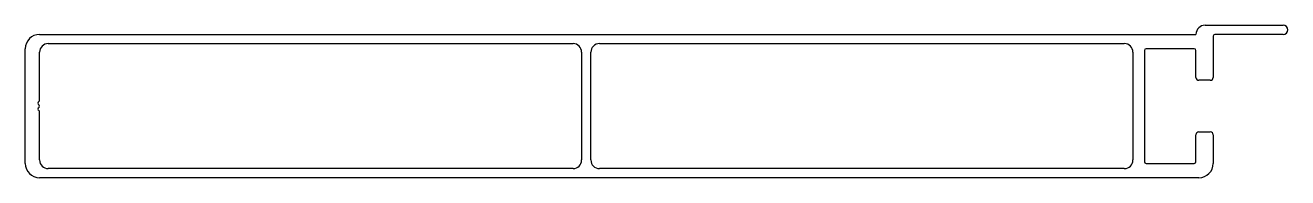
# Model space of a CAD drawing. Extents: x 4 to 225, y 4 to 31.
import ezdxf

# ---------------------------------------------------------------- set-up
doc = ezdxf.new("R2010")
doc.units = 0
doc.layers.get('0').update_dxf_attribs({"linetype": 'CONTINUOUS'})

msp = doc.modelspace()

# ---------------------------------------------------------------- linework, layer by layer
for p, q in [((6.97, 29.16), (208.67, 29.16)), ((210.27, 30.76), (223.87, 30.76)), ((211.67, 28.86), (211.67, 21.66)), ((223.87, 29.16), (211.97, 29.16)), ((4.47, 6.66), (4.47, 26.66)), ((8.47, 27.56), (100.02, 27.56)), ((104.62, 27.56), (196.17, 27.56)), ((208.37, 26.66), (199.97, 26.66)), ((6.97, 17.68), (6.97, 26.06)), ((101.52, 26.06), (101.52, 7.26)), ((103.12, 7.26), (103.12, 26.06)), ((197.67, 26.06), (197.67, 7.26)), ((199.67, 26.36), (199.67, 6.96)), ((208.67, 21.66), (208.67, 26.36)), ((211.17, 21.16), (209.17, 21.16)), ((6.74, 17.35), (6.9, 17.5)), ((6.9, 16.84), (6.74, 17)), ((6.74, 16.33), (6.9, 16.49)), ((6.9, 15.82), (6.74, 15.98)), ((6.97, 7.26), (6.97, 15.64)), ((208.67, 6.96), (208.67, 11.66)), ((209.17, 12.16), (211.17, 12.16)), ((211.67, 11.66), (211.67, 6.66)), ((199.97, 6.66), (208.37, 6.66)), ((100.02, 5.76), (8.47, 5.76)), ((196.17, 5.76), (104.62, 5.76)), ((209.17, 4.16), (6.97, 4.16))]:
    msp.add_line(p, q)
for centre, radius, start, end in [((6.97, 26.66), 2.5, 90, 180), ((210.27, 29.16), 1.6, 90, 180), ((211.97, 28.86), 0.3, 90, 180), ((223.87, 29.96), 0.8, 270, 90), ((8.47, 26.06), 1.5, 90, 180), ((100.02, 26.06), 1.5, 0, 90), ((104.62, 26.06), 1.5, 90, 180), ((196.17, 26.06), 1.5, 0, 90), ((199.97, 26.36), 0.3, 90, 180), ((208.37, 26.36), 0.3, 0, 90), ((209.17, 21.66), 0.5, 180, 270), ((211.17, 21.66), 0.5, 270, 0), ((6.72, 17.68), 0.25, 315, 360), ((6.92, 17.17), 0.25, 135, 225), ((6.92, 16.15), 0.25, 135, 225), ((6.72, 16.66), 0.25, 315, 45), ((6.72, 15.64), 0.25, 0, 45), ((209.17, 11.66), 0.5, 90, 180), ((211.17, 11.66), 0.5, 0, 90), ((6.97, 6.66), 2.5, 180, 270), ((8.47, 7.26), 1.5, 180, 270), ((100.02, 7.26), 1.5, 270, 0), ((104.62, 7.26), 1.5, 180, 270), ((196.17, 7.26), 1.5, 270, 0), ((199.97, 6.96), 0.3, 180, 270), ((208.37, 6.96), 0.3, 270, 360), ((209.17, 6.66), 2.5, 270, 0)]:
    msp.add_arc(centre, radius, start, end)

doc.saveas('drawing.dxf')
